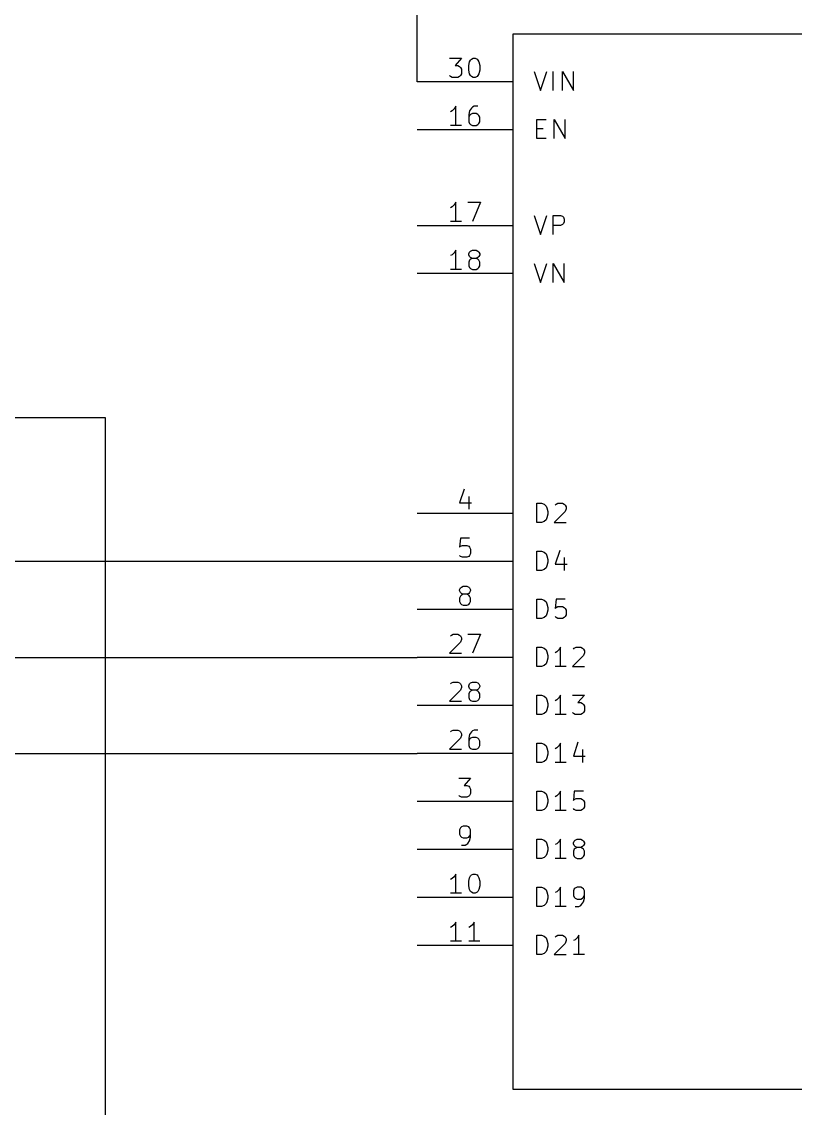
# Model space of a CAD drawing. Extents: x 0.4 to 16.1, y -11.3 to -0.4.
# Drawn here: x 11.176 to 12.788, y -7.039 to -4.775 of the extents above; entities that cross this region are included whole.
import ezdxf

# ---------------------------------------------------------------- set-up
doc = ezdxf.new("R2010")
doc.units = 0
doc.header["$MEASUREMENT"] = 0
for name, color, linetype in [('CYAN2', 4, 'CONTINUOUS'), ('GRAY3', 9, 'CONTINUOUS'), ('LYELLOW', 51, 'CONTINUOUS'), ('MAGENTA4', 6, 'CONTINUOUS'), ('ORANGE3', 32, 'CONTINUOUS'), ('RED2', 1, 'CONTINUOUS'), ('RED3', 11, 'CONTINUOUS'), ('YELLOW3', 2, 'CONTINUOUS')]:
    doc.layers.add(name, color=color, linetype=linetype)

msp = doc.modelspace()

# ---------------------------------------------------------------- linework, layer by layer
at = {"layer": 'CYAN2', "linetype": 'CONTINUOUS'}
for p, q in [((12.2438, -4.8785), (12.2571, -4.9185)), ((12.2571, -4.9185), (12.2705, -4.8785)), ((12.2838, -4.9185), (12.2838, -4.8785)), ((12.3029, -4.9185), (12.3029, -4.8785)), ((12.3029, -4.8785), (12.3257, -4.9185)), ((12.3257, -4.9185), (12.3257, -4.8785)), ((12.2495, -5.0185), (12.2495, -4.9785)), ((12.2495, -4.9785), (12.2686, -4.9785)), ((12.2857, -5.0185), (12.2857, -4.9785)), ((12.2857, -4.9785), (12.3086, -5.0185)), ((12.3086, -5.0185), (12.3086, -4.9785)), ((12.2495, -4.9976), (12.2629, -4.9976)), ((12.2686, -5.0185), (12.2495, -5.0185)), ((12.2438, -5.1785), (12.2571, -5.2185)), ((12.2571, -5.2185), (12.2705, -5.1785)), ((12.2838, -5.2185), (12.2838, -5.1785)), ((12.2838, -5.1785), (12.299, -5.1785)), ((12.299, -5.1785), (12.3029, -5.1804)), ((12.3029, -5.1804), (12.3048, -5.1823)), ((12.3048, -5.1823), (12.3067, -5.1861)), ((12.299, -5.1995), (12.2838, -5.1995)), ((12.3029, -5.1976), (12.299, -5.1995)), ((12.3048, -5.1956), (12.3029, -5.1976)), ((12.3067, -5.1918), (12.3048, -5.1956)), ((12.3067, -5.1861), (12.3067, -5.1918)), ((12.2438, -5.2785), (12.2571, -5.3185)), ((12.2571, -5.3185), (12.2705, -5.2785)), ((12.2838, -5.3185), (12.2838, -5.2785)), ((12.2838, -5.2785), (12.3067, -5.3185)), ((12.3067, -5.3185), (12.3067, -5.2785)), ((12.2495, -5.8185), (12.2495, -5.7785)), ((12.2495, -5.7785), (12.259, -5.7785)), ((12.259, -5.7785), (12.2648, -5.7804)), ((12.2648, -5.7804), (12.2686, -5.7842)), ((12.2686, -5.7842), (12.2705, -5.788)), ((12.2705, -5.788), (12.2724, -5.7956)), ((12.2724, -5.7956), (12.2724, -5.8014)), ((12.3086, -5.7956), (12.2857, -5.8185)), ((12.2876, -5.7823), (12.2895, -5.7804)), ((12.2895, -5.7804), (12.2933, -5.7785)), ((12.2933, -5.7785), (12.3029, -5.7785)), ((12.3029, -5.7785), (12.3067, -5.7804)), ((12.3067, -5.7804), (12.3086, -5.7823)), ((12.3086, -5.7823), (12.3105, -5.7861)), ((12.3105, -5.7899), (12.3086, -5.7956)), ((12.3105, -5.7861), (12.3105, -5.7899)), ((12.259, -5.8185), (12.2495, -5.8185)), ((12.2648, -5.8166), (12.259, -5.8185)), ((12.2686, -5.8128), (12.2648, -5.8166)), ((12.2705, -5.809), (12.2686, -5.8128)), ((12.2724, -5.8014), (12.2705, -5.809)), ((12.2857, -5.8185), (12.3105, -5.8185)), ((12.2495, -5.9185), (12.2495, -5.8785)), ((12.2495, -5.8785), (12.259, -5.8785)), ((12.259, -5.8785), (12.2648, -5.8804)), ((12.2648, -5.8804), (12.2686, -5.8842)), ((12.2686, -5.8842), (12.2705, -5.888)), ((12.2971, -5.8766), (12.2876, -5.9052)), ((12.2705, -5.909), (12.2686, -5.9128)), ((12.2705, -5.888), (12.2724, -5.8956)), ((12.2724, -5.9014), (12.2705, -5.909)), ((12.2724, -5.8956), (12.2724, -5.9014)), ((12.2876, -5.9052), (12.3124, -5.9052)), ((12.3067, -5.8918), (12.3067, -5.9185)), ((12.259, -5.9185), (12.2495, -5.9185)), ((12.2648, -5.9166), (12.259, -5.9185)), ((12.2686, -5.9128), (12.2648, -5.9166)), ((12.2495, -6.0185), (12.2495, -5.9785)), ((12.2495, -5.9785), (12.259, -5.9785)), ((12.259, -5.9785), (12.2648, -5.9804)), ((12.2648, -5.9804), (12.2686, -5.9842)), ((12.2686, -5.9842), (12.2705, -5.988)), ((12.2705, -5.988), (12.2724, -5.9956)), ((12.2724, -5.9956), (12.2724, -6.0014)), ((12.2895, -5.9785), (12.2876, -5.9976)), ((12.2876, -5.9976), (12.2895, -5.9956)), ((12.3086, -5.9785), (12.2895, -5.9785)), ((12.2895, -5.9956), (12.2933, -5.9937)), ((12.2933, -5.9937), (12.3029, -5.9937)), ((12.3029, -5.9937), (12.3067, -5.9956)), ((12.3067, -5.9956), (12.3086, -5.9976)), ((12.3086, -5.9976), (12.3105, -6.0014)), ((12.259, -6.0185), (12.2495, -6.0185)), ((12.2648, -6.0166), (12.259, -6.0185)), ((12.2686, -6.0128), (12.2648, -6.0166)), ((12.2705, -6.009), (12.2686, -6.0128)), ((12.2724, -6.0014), (12.2705, -6.009)), ((12.2895, -6.0166), (12.2876, -6.0147)), ((12.2933, -6.0185), (12.2895, -6.0166)), ((12.3029, -6.0185), (12.2933, -6.0185)), ((12.3067, -6.0166), (12.3029, -6.0185)), ((12.3086, -6.0147), (12.3067, -6.0166)), ((12.3105, -6.0109), (12.3086, -6.0147)), ((12.3105, -6.0014), (12.3105, -6.0109)), ((12.2495, -6.1185), (12.2495, -6.0785)), ((12.2495, -6.0785), (12.259, -6.0785)), ((12.259, -6.0785), (12.2648, -6.0804)), ((12.2648, -6.0804), (12.2686, -6.0842)), ((12.2686, -6.0842), (12.2705, -6.088)), ((12.2705, -6.088), (12.2724, -6.0956)), ((12.2914, -6.088), (12.2876, -6.0899)), ((12.2952, -6.0842), (12.2914, -6.088)), ((12.299, -6.0785), (12.2952, -6.0842)), ((12.299, -6.1185), (12.299, -6.0785)), ((12.3257, -6.0823), (12.3276, -6.0804)), ((12.3276, -6.0804), (12.3314, -6.0785)), ((12.3314, -6.0785), (12.3409, -6.0785)), ((12.3409, -6.0785), (12.3448, -6.0804)), ((12.3448, -6.0804), (12.3467, -6.0823)), ((12.3467, -6.0823), (12.3486, -6.0861)), ((12.3486, -6.0899), (12.3467, -6.0956)), ((12.3486, -6.0861), (12.3486, -6.0899)), ((12.2686, -6.1128), (12.2648, -6.1166)), ((12.2705, -6.109), (12.2686, -6.1128)), ((12.2724, -6.1014), (12.2705, -6.109)), ((12.2724, -6.0956), (12.2724, -6.1014)), ((12.3467, -6.0956), (12.3238, -6.1185)), ((12.259, -6.1185), (12.2495, -6.1185)), ((12.2648, -6.1166), (12.259, -6.1185)), ((12.3105, -6.1185), (12.2876, -6.1185)), ((12.3238, -6.1185), (12.3486, -6.1185)), ((12.2495, -6.2185), (12.2495, -6.1785)), ((12.2495, -6.1785), (12.259, -6.1785)), ((12.259, -6.1785), (12.2648, -6.1804)), ((12.2648, -6.1804), (12.2686, -6.1842)), ((12.299, -6.1785), (12.2952, -6.1842)), ((12.299, -6.2185), (12.299, -6.1785)), ((12.3238, -6.1785), (12.3486, -6.1785)), ((12.3486, -6.1785), (12.3352, -6.1937)), ((12.2686, -6.1842), (12.2705, -6.188)), ((12.2705, -6.188), (12.2724, -6.1956)), ((12.2724, -6.2014), (12.2705, -6.209)), ((12.2724, -6.1956), (12.2724, -6.2014)), ((12.2914, -6.188), (12.2876, -6.1899)), ((12.2952, -6.1842), (12.2914, -6.188)), ((12.3352, -6.1937), (12.3409, -6.1937)), ((12.3409, -6.1937), (12.3448, -6.1956)), ((12.3448, -6.1956), (12.3467, -6.1976)), ((12.3467, -6.1976), (12.3486, -6.2014)), ((12.3486, -6.2014), (12.3486, -6.2109)), ((12.259, -6.2185), (12.2495, -6.2185)), ((12.2648, -6.2166), (12.259, -6.2185)), ((12.2686, -6.2128), (12.2648, -6.2166)), ((12.2705, -6.209), (12.2686, -6.2128)), ((12.3105, -6.2185), (12.2876, -6.2185)), ((12.3257, -6.2166), (12.3238, -6.2147)), ((12.3295, -6.2185), (12.3257, -6.2166)), ((12.3409, -6.2185), (12.3295, -6.2185)), ((12.3448, -6.2166), (12.3409, -6.2185)), ((12.3467, -6.2147), (12.3448, -6.2166)), ((12.3486, -6.2109), (12.3467, -6.2147)), ((12.2495, -6.3185), (12.2495, -6.2785)), ((12.2495, -6.2785), (12.259, -6.2785)), ((12.259, -6.2785), (12.2648, -6.2804)), ((12.2648, -6.2804), (12.2686, -6.2842)), ((12.2686, -6.2842), (12.2705, -6.288)), ((12.2705, -6.288), (12.2724, -6.2956)), ((12.2914, -6.288), (12.2876, -6.2899)), ((12.2952, -6.2842), (12.2914, -6.288)), ((12.299, -6.2785), (12.2952, -6.2842)), ((12.299, -6.3185), (12.299, -6.2785)), ((12.3352, -6.2766), (12.3257, -6.3052)), ((12.3448, -6.2918), (12.3448, -6.3185)), ((12.2648, -6.3166), (12.259, -6.3185)), ((12.2686, -6.3128), (12.2648, -6.3166)), ((12.2705, -6.309), (12.2686, -6.3128)), ((12.2724, -6.3014), (12.2705, -6.309)), ((12.2724, -6.2956), (12.2724, -6.3014)), ((12.3257, -6.3052), (12.3505, -6.3052)), ((12.259, -6.3185), (12.2495, -6.3185)), ((12.3105, -6.3185), (12.2876, -6.3185)), ((12.2495, -6.4185), (12.2495, -6.3785)), ((12.2495, -6.3785), (12.259, -6.3785)), ((12.259, -6.3785), (12.2648, -6.3804)), ((12.2648, -6.3804), (12.2686, -6.3842)), ((12.2686, -6.3842), (12.2705, -6.388)), ((12.2952, -6.3842), (12.2914, -6.388)), ((12.299, -6.3785), (12.2952, -6.3842)), ((12.299, -6.4185), (12.299, -6.3785)), ((12.3276, -6.3785), (12.3257, -6.3976)), ((12.3467, -6.3785), (12.3276, -6.3785)), ((12.2705, -6.388), (12.2724, -6.3956)), ((12.2724, -6.4014), (12.2705, -6.409)), ((12.2724, -6.3956), (12.2724, -6.4014)), ((12.2914, -6.388), (12.2876, -6.3899)), ((12.3257, -6.3976), (12.3276, -6.3956)), ((12.3276, -6.3956), (12.3314, -6.3937)), ((12.3314, -6.3937), (12.3409, -6.3937)), ((12.3409, -6.3937), (12.3448, -6.3956)), ((12.3448, -6.3956), (12.3467, -6.3976)), ((12.3467, -6.3976), (12.3486, -6.4014)), ((12.3486, -6.4014), (12.3486, -6.4109)), ((12.259, -6.4185), (12.2495, -6.4185)), ((12.2648, -6.4166), (12.259, -6.4185)), ((12.2686, -6.4128), (12.2648, -6.4166)), ((12.2705, -6.409), (12.2686, -6.4128)), ((12.3105, -6.4185), (12.2876, -6.4185)), ((12.3276, -6.4166), (12.3257, -6.4147)), ((12.3314, -6.4185), (12.3276, -6.4166)), ((12.3409, -6.4185), (12.3314, -6.4185)), ((12.3448, -6.4166), (12.3409, -6.4185)), ((12.3467, -6.4147), (12.3448, -6.4166)), ((12.3486, -6.4109), (12.3467, -6.4147)), ((12.2495, -6.5185), (12.2495, -6.4785)), ((12.2495, -6.4785), (12.259, -6.4785)), ((12.259, -6.4785), (12.2648, -6.4804)), ((12.2648, -6.4804), (12.2686, -6.4842)), ((12.2686, -6.4842), (12.2705, -6.488)), ((12.2705, -6.488), (12.2724, -6.4956)), ((12.2724, -6.4956), (12.2724, -6.5014)), ((12.2914, -6.488), (12.2876, -6.4899)), ((12.2952, -6.4842), (12.2914, -6.488)), ((12.299, -6.4785), (12.2952, -6.4842)), ((12.299, -6.5185), (12.299, -6.4785)), ((12.3257, -6.4861), (12.3276, -6.4823)), ((12.3257, -6.488), (12.3257, -6.4861)), ((12.3276, -6.4918), (12.3257, -6.488)), ((12.3276, -6.4823), (12.3295, -6.4804)), ((12.3295, -6.4937), (12.3276, -6.4918)), ((12.3295, -6.4976), (12.3276, -6.4995)), ((12.3295, -6.4804), (12.3333, -6.4785)), ((12.3333, -6.4956), (12.3295, -6.4937)), ((12.3333, -6.4956), (12.3295, -6.4976)), ((12.3333, -6.4785), (12.3409, -6.4785)), ((12.3409, -6.4956), (12.3333, -6.4956)), ((12.3409, -6.4785), (12.3448, -6.4804)), ((12.3448, -6.4937), (12.3409, -6.4956)), ((12.3448, -6.4976), (12.3409, -6.4956)), ((12.3448, -6.4804), (12.3467, -6.4823)), ((12.3467, -6.4918), (12.3448, -6.4937)), ((12.3467, -6.4995), (12.3448, -6.4976)), ((12.3467, -6.4823), (12.3486, -6.4861)), ((12.3486, -6.488), (12.3467, -6.4918)), ((12.3486, -6.4861), (12.3486, -6.488)), ((12.259, -6.5185), (12.2495, -6.5185)), ((12.2648, -6.5166), (12.259, -6.5185)), ((12.2686, -6.5128), (12.2648, -6.5166)), ((12.2705, -6.509), (12.2686, -6.5128)), ((12.2724, -6.5014), (12.2705, -6.509)), ((12.3105, -6.5185), (12.2876, -6.5185)), ((12.3276, -6.4995), (12.3257, -6.5033)), ((12.3257, -6.5033), (12.3257, -6.5109)), ((12.3257, -6.5109), (12.3276, -6.5147)), ((12.3276, -6.5147), (12.3295, -6.5166)), ((12.3295, -6.5166), (12.3333, -6.5185)), ((12.3333, -6.5185), (12.3409, -6.5185)), ((12.3409, -6.5185), (12.3448, -6.5166)), ((12.3448, -6.5166), (12.3467, -6.5147)), ((12.3486, -6.5033), (12.3467, -6.4995)), ((12.3467, -6.5147), (12.3486, -6.5109)), ((12.3486, -6.5109), (12.3486, -6.5033)), ((12.2495, -6.6185), (12.2495, -6.5785)), ((12.2495, -6.5785), (12.259, -6.5785)), ((12.259, -6.5785), (12.2648, -6.5804)), ((12.2648, -6.5804), (12.2686, -6.5842)), ((12.2686, -6.5842), (12.2705, -6.588)), ((12.2705, -6.588), (12.2724, -6.5956)), ((12.2914, -6.588), (12.2876, -6.5899)), ((12.2952, -6.5842), (12.2914, -6.588)), ((12.299, -6.5785), (12.2952, -6.5842)), ((12.299, -6.6185), (12.299, -6.5785)), ((12.3276, -6.5823), (12.3257, -6.5861)), ((12.3257, -6.5861), (12.3257, -6.5956)), ((12.3295, -6.5804), (12.3276, -6.5823)), ((12.3333, -6.5785), (12.3295, -6.5804)), ((12.3409, -6.5785), (12.3333, -6.5785)), ((12.3448, -6.5804), (12.3409, -6.5785)), ((12.3467, -6.5823), (12.3448, -6.5804)), ((12.3486, -6.5861), (12.3467, -6.5823)), ((12.3486, -6.6014), (12.3486, -6.5861)), ((12.2705, -6.609), (12.2686, -6.6128)), ((12.2724, -6.6014), (12.2705, -6.609)), ((12.2724, -6.5956), (12.2724, -6.6014)), ((12.3257, -6.5956), (12.3276, -6.5995)), ((12.3276, -6.5995), (12.3295, -6.6014)), ((12.3295, -6.6014), (12.3333, -6.6033)), ((12.3333, -6.6033), (12.3409, -6.6033)), ((12.3409, -6.6033), (12.3448, -6.6014)), ((12.3429, -6.6147), (12.3467, -6.609)), ((12.3448, -6.6014), (12.3467, -6.5995)), ((12.3467, -6.5995), (12.3486, -6.5956)), ((12.3467, -6.609), (12.3486, -6.6014)), ((12.259, -6.6185), (12.2495, -6.6185)), ((12.2648, -6.6166), (12.259, -6.6185)), ((12.2686, -6.6128), (12.2648, -6.6166)), ((12.3105, -6.6185), (12.2876, -6.6185)), ((12.3295, -6.6185), (12.3371, -6.6185)), ((12.3371, -6.6185), (12.3409, -6.6166)), ((12.3409, -6.6166), (12.3429, -6.6147)), ((12.2495, -6.7185), (12.2495, -6.6785)), ((12.2495, -6.6785), (12.259, -6.6785)), ((12.259, -6.6785), (12.2648, -6.6804)), ((12.2895, -6.6804), (12.2933, -6.6785)), ((12.2933, -6.6785), (12.3029, -6.6785)), ((12.3029, -6.6785), (12.3067, -6.6804)), ((12.3371, -6.6785), (12.3333, -6.6842)), ((12.3371, -6.7185), (12.3371, -6.6785)), ((12.2648, -6.6804), (12.2686, -6.6842)), ((12.2686, -6.6842), (12.2705, -6.688)), ((12.2705, -6.688), (12.2724, -6.6956)), ((12.2724, -6.7014), (12.2705, -6.709)), ((12.2724, -6.6956), (12.2724, -6.7014)), ((12.3086, -6.6956), (12.2857, -6.7185)), ((12.2876, -6.6823), (12.2895, -6.6804)), ((12.3067, -6.6804), (12.3086, -6.6823)), ((12.3086, -6.6823), (12.3105, -6.6861)), ((12.3105, -6.6899), (12.3086, -6.6956)), ((12.3105, -6.6861), (12.3105, -6.6899)), ((12.3295, -6.688), (12.3257, -6.6899)), ((12.3333, -6.6842), (12.3295, -6.688)), ((12.259, -6.7185), (12.2495, -6.7185)), ((12.2648, -6.7166), (12.259, -6.7185)), ((12.2686, -6.7128), (12.2648, -6.7166)), ((12.2705, -6.709), (12.2686, -6.7128)), ((12.2857, -6.7185), (12.3105, -6.7185)), ((12.3486, -6.7185), (12.3257, -6.7185))]:
    msp.add_line(p, q, dxfattribs=at)
at = {"layer": 'GRAY3', "linetype": 'CONTINUOUS'}
for p, q in [((9.85, -5.6), (11.35, -5.6)), ((11.35, -5.6), (11.35, -7.6)), ((12, -5.9), (10.9, -5.9))]:
    msp.add_line(p, q, dxfattribs=at)
at = {"layer": 'LYELLOW', "linetype": 'CONTINUOUS'}
for p, q in [((12.2, -7), (12.2, -4.8)), ((12.2, -4.8), (13, -4.8)), ((13, -7), (12.2, -7))]:
    msp.add_line(p, q, dxfattribs=at)
at = {"layer": 'MAGENTA4', "linetype": 'CONTINUOUS'}
msp.add_line((11.1, -6.1), (12, -6.1), dxfattribs=at)
at = {"layer": 'ORANGE3', "linetype": 'CONTINUOUS'}
msp.add_line((12, -4.9), (12, -2.5), dxfattribs=at)
at = {"layer": 'RED2', "linetype": 'CONTINUOUS'}
for p, q in [((12.2, -7), (12.2, -4.8)), ((12.2, -4.8), (13, -4.8)), ((12.2, -4.9), (12, -4.9)), ((12.2, -5), (12, -5)), ((12.2, -5.2), (12, -5.2)), ((12.2, -5.3), (12, -5.3)), ((12.2, -5.8), (12, -5.8)), ((12.2, -5.9), (12, -5.9)), ((12.2, -6), (12, -6)), ((12.2, -6.1), (12, -6.1)), ((12.2, -6.2), (12, -6.2)), ((12.2, -6.3), (12, -6.3)), ((12.2, -6.4), (12, -6.4)), ((12.2, -6.5), (12, -6.5)), ((12.2, -6.6), (12, -6.6)), ((12.2, -6.7), (12, -6.7)), ((13, -7), (12.2, -7))]:
    msp.add_line(p, q, dxfattribs=at)
at = {"layer": 'RED3', "linetype": 'CONTINUOUS'}
for p, q in [((12.0676, -4.8511), (12.0924, -4.8511)), ((12.0924, -4.8511), (12.079, -4.8663)), ((12.079, -4.8663), (12.0848, -4.8663)), ((12.0848, -4.8663), (12.0886, -4.8682)), ((12.1076, -4.8663), (12.1095, -4.8587)), ((12.1076, -4.8759), (12.1076, -4.8663)), ((12.1095, -4.8587), (12.1114, -4.8549)), ((12.1114, -4.8549), (12.1133, -4.853)), ((12.1133, -4.853), (12.1171, -4.8511)), ((12.1171, -4.8511), (12.1209, -4.8511)), ((12.1209, -4.8511), (12.1248, -4.853)), ((12.1248, -4.853), (12.1267, -4.8549)), ((12.1267, -4.8549), (12.1286, -4.8587)), ((12.1286, -4.8587), (12.1305, -4.8663)), ((12.1305, -4.8663), (12.1305, -4.8759)), ((12.0695, -4.8892), (12.0676, -4.8873)), ((12.0733, -4.8911), (12.0695, -4.8892)), ((12.0886, -4.8892), (12.0848, -4.8911)), ((12.0886, -4.8682), (12.0905, -4.8701)), ((12.0905, -4.8873), (12.0886, -4.8892)), ((12.0905, -4.8701), (12.0924, -4.874)), ((12.0924, -4.8835), (12.0905, -4.8873)), ((12.0924, -4.874), (12.0924, -4.8835)), ((12.1095, -4.8835), (12.1076, -4.8759)), ((12.1114, -4.8873), (12.1095, -4.8835)), ((12.1133, -4.8892), (12.1114, -4.8873)), ((12.1171, -4.8911), (12.1133, -4.8892)), ((12.1248, -4.8892), (12.1209, -4.8911)), ((12.1267, -4.8873), (12.1248, -4.8892)), ((12.1286, -4.8835), (12.1267, -4.8873)), ((12.1305, -4.8759), (12.1286, -4.8835)), ((12.0848, -4.8911), (12.0733, -4.8911)), ((12.1209, -4.8911), (12.1171, -4.8911)), ((12.0771, -4.9568), (12.0733, -4.9606)), ((12.081, -4.9511), (12.0771, -4.9568)), ((12.081, -4.9911), (12.081, -4.9511)), ((12.1133, -4.9549), (12.1095, -4.9606)), ((12.1152, -4.953), (12.1133, -4.9549)), ((12.119, -4.9511), (12.1152, -4.953)), ((12.1267, -4.9511), (12.119, -4.9511)), ((12.0733, -4.9606), (12.0695, -4.9625)), ((12.1095, -4.9606), (12.1076, -4.9682)), ((12.1076, -4.9682), (12.1076, -4.9835)), ((12.1095, -4.9701), (12.1076, -4.974)), ((12.1114, -4.9682), (12.1095, -4.9701)), ((12.1152, -4.9663), (12.1114, -4.9682)), ((12.1229, -4.9663), (12.1152, -4.9663)), ((12.1267, -4.9682), (12.1229, -4.9663)), ((12.1286, -4.9701), (12.1267, -4.9682)), ((12.1305, -4.974), (12.1286, -4.9701)), ((12.1305, -4.9835), (12.1305, -4.974)), ((12.0924, -4.9911), (12.0695, -4.9911)), ((12.1076, -4.9835), (12.1095, -4.9873)), ((12.1095, -4.9873), (12.1114, -4.9892)), ((12.1114, -4.9892), (12.1152, -4.9911)), ((12.1152, -4.9911), (12.1229, -4.9911)), ((12.1229, -4.9911), (12.1267, -4.9892)), ((12.1267, -4.9892), (12.1286, -4.9873)), ((12.1286, -4.9873), (12.1305, -4.9835)), ((12.0733, -5.1606), (12.0695, -5.1625)), ((12.0771, -5.1568), (12.0733, -5.1606)), ((12.081, -5.1511), (12.0771, -5.1568)), ((12.081, -5.1911), (12.081, -5.1511)), ((12.1057, -5.1511), (12.1324, -5.1511)), ((12.1324, -5.1511), (12.1152, -5.1911)), ((12.0924, -5.1911), (12.0695, -5.1911)), ((12.081, -5.2511), (12.0771, -5.2568)), ((12.081, -5.2911), (12.081, -5.2511)), ((12.1095, -5.2549), (12.1114, -5.253)), ((12.1114, -5.253), (12.1152, -5.2511)), ((12.1152, -5.2511), (12.1229, -5.2511)), ((12.1229, -5.2511), (12.1267, -5.253)), ((12.1267, -5.253), (12.1286, -5.2549)), ((12.0733, -5.2606), (12.0695, -5.2625)), ((12.0771, -5.2568), (12.0733, -5.2606)), ((12.1076, -5.2587), (12.1095, -5.2549)), ((12.1076, -5.2606), (12.1076, -5.2587)), ((12.1095, -5.2644), (12.1076, -5.2606)), ((12.1095, -5.2721), (12.1076, -5.2759)), ((12.1114, -5.2663), (12.1095, -5.2644)), ((12.1114, -5.2701), (12.1095, -5.2721)), ((12.1152, -5.2682), (12.1114, -5.2663)), ((12.1152, -5.2682), (12.1114, -5.2701)), ((12.1229, -5.2682), (12.1152, -5.2682)), ((12.1267, -5.2663), (12.1229, -5.2682)), ((12.1267, -5.2701), (12.1229, -5.2682)), ((12.1286, -5.2644), (12.1267, -5.2663)), ((12.1286, -5.2721), (12.1267, -5.2701)), ((12.1286, -5.2549), (12.1305, -5.2587)), ((12.1305, -5.2606), (12.1286, -5.2644)), ((12.1305, -5.2759), (12.1286, -5.2721)), ((12.1305, -5.2587), (12.1305, -5.2606)), ((12.0924, -5.2911), (12.0695, -5.2911)), ((12.1076, -5.2759), (12.1076, -5.2835)), ((12.1076, -5.2835), (12.1095, -5.2873)), ((12.1095, -5.2873), (12.1114, -5.2892)), ((12.1114, -5.2892), (12.1152, -5.2911)), ((12.1152, -5.2911), (12.1229, -5.2911)), ((12.1229, -5.2911), (12.1267, -5.2892)), ((12.1267, -5.2892), (12.1286, -5.2873)), ((12.1286, -5.2873), (12.1305, -5.2835)), ((12.1305, -5.2835), (12.1305, -5.2759)), ((12.0981, -5.7492), (12.0886, -5.7778)), ((12.1076, -5.7644), (12.1076, -5.7911)), ((12.0886, -5.7778), (12.1133, -5.7778)), ((12.0905, -5.8511), (12.0886, -5.8701)), ((12.1095, -5.8511), (12.0905, -5.8511)), ((12.0886, -5.8701), (12.0905, -5.8682)), ((12.0905, -5.8682), (12.0943, -5.8663)), ((12.0943, -5.8663), (12.1038, -5.8663)), ((12.1038, -5.8663), (12.1076, -5.8682)), ((12.1076, -5.8682), (12.1095, -5.8701)), ((12.1095, -5.8701), (12.1114, -5.874)), ((12.1114, -5.8835), (12.1095, -5.8873)), ((12.1114, -5.874), (12.1114, -5.8835)), ((12.0905, -5.8892), (12.0886, -5.8873)), ((12.0943, -5.8911), (12.0905, -5.8892)), ((12.1038, -5.8911), (12.0943, -5.8911)), ((12.1076, -5.8892), (12.1038, -5.8911)), ((12.1095, -5.8873), (12.1076, -5.8892)), ((12.0886, -5.9587), (12.0905, -5.9549)), ((12.0905, -5.9549), (12.0924, -5.953)), ((12.0924, -5.953), (12.0962, -5.9511)), ((12.0962, -5.9511), (12.1038, -5.9511)), ((12.1038, -5.9511), (12.1076, -5.953)), ((12.1076, -5.953), (12.1095, -5.9549)), ((12.1095, -5.9549), (12.1114, -5.9587)), ((12.0886, -5.9606), (12.0886, -5.9587)), ((12.0905, -5.9644), (12.0886, -5.9606)), ((12.0905, -5.9721), (12.0886, -5.9759)), ((12.0886, -5.9759), (12.0886, -5.9835)), ((12.0924, -5.9663), (12.0905, -5.9644)), ((12.0924, -5.9701), (12.0905, -5.9721)), ((12.0962, -5.9682), (12.0924, -5.9663)), ((12.0962, -5.9682), (12.0924, -5.9701)), ((12.1038, -5.9682), (12.0962, -5.9682)), ((12.1076, -5.9663), (12.1038, -5.9682)), ((12.1076, -5.9701), (12.1038, -5.9682)), ((12.1095, -5.9644), (12.1076, -5.9663)), ((12.1095, -5.9721), (12.1076, -5.9701)), ((12.1114, -5.9606), (12.1095, -5.9644)), ((12.1114, -5.9759), (12.1095, -5.9721)), ((12.1114, -5.9587), (12.1114, -5.9606)), ((12.1114, -5.9835), (12.1114, -5.9759)), ((12.0886, -5.9835), (12.0905, -5.9873)), ((12.0905, -5.9873), (12.0924, -5.9892)), ((12.0924, -5.9892), (12.0962, -5.9911)), ((12.0962, -5.9911), (12.1038, -5.9911)), ((12.1038, -5.9911), (12.1076, -5.9892)), ((12.1076, -5.9892), (12.1095, -5.9873)), ((12.1095, -5.9873), (12.1114, -5.9835)), ((12.0695, -6.0549), (12.0714, -6.053)), ((12.0714, -6.053), (12.0752, -6.0511)), ((12.0752, -6.0511), (12.0848, -6.0511)), ((12.0848, -6.0511), (12.0886, -6.053)), ((12.0886, -6.053), (12.0905, -6.0549)), ((12.0905, -6.0549), (12.0924, -6.0587)), ((12.0924, -6.0625), (12.0905, -6.0682)), ((12.0924, -6.0587), (12.0924, -6.0625)), ((12.1057, -6.0511), (12.1324, -6.0511)), ((12.1324, -6.0511), (12.1152, -6.0911)), ((12.0905, -6.0682), (12.0676, -6.0911)), ((12.0676, -6.0911), (12.0924, -6.0911)), ((12.0695, -6.1549), (12.0714, -6.153)), ((12.0714, -6.153), (12.0752, -6.1511)), ((12.0752, -6.1511), (12.0848, -6.1511)), ((12.0848, -6.1511), (12.0886, -6.153)), ((12.0886, -6.153), (12.0905, -6.1549)), ((12.0905, -6.1549), (12.0924, -6.1587)), ((12.0924, -6.1587), (12.0924, -6.1625)), ((12.1076, -6.1587), (12.1095, -6.1549)), ((12.1076, -6.1606), (12.1076, -6.1587)), ((12.1095, -6.1549), (12.1114, -6.153)), ((12.1114, -6.153), (12.1152, -6.1511)), ((12.1152, -6.1511), (12.1229, -6.1511)), ((12.1229, -6.1511), (12.1267, -6.153)), ((12.1267, -6.153), (12.1286, -6.1549)), ((12.1286, -6.1549), (12.1305, -6.1587)), ((12.1305, -6.1587), (12.1305, -6.1606)), ((12.0905, -6.1682), (12.0676, -6.1911)), ((12.0924, -6.1625), (12.0905, -6.1682)), ((12.1095, -6.1644), (12.1076, -6.1606)), ((12.1095, -6.1721), (12.1076, -6.1759)), ((12.1076, -6.1759), (12.1076, -6.1835)), ((12.1114, -6.1663), (12.1095, -6.1644)), ((12.1114, -6.1701), (12.1095, -6.1721)), ((12.1152, -6.1682), (12.1114, -6.1663)), ((12.1152, -6.1682), (12.1114, -6.1701)), ((12.1229, -6.1682), (12.1152, -6.1682)), ((12.1267, -6.1663), (12.1229, -6.1682)), ((12.1267, -6.1701), (12.1229, -6.1682)), ((12.1286, -6.1644), (12.1267, -6.1663)), ((12.1286, -6.1721), (12.1267, -6.1701)), ((12.1305, -6.1606), (12.1286, -6.1644)), ((12.1305, -6.1759), (12.1286, -6.1721)), ((12.1305, -6.1835), (12.1305, -6.1759)), ((12.0676, -6.1911), (12.0924, -6.1911)), ((12.1076, -6.1835), (12.1095, -6.1873)), ((12.1095, -6.1873), (12.1114, -6.1892)), ((12.1114, -6.1892), (12.1152, -6.1911)), ((12.1152, -6.1911), (12.1229, -6.1911)), ((12.1229, -6.1911), (12.1267, -6.1892)), ((12.1267, -6.1892), (12.1286, -6.1873)), ((12.1286, -6.1873), (12.1305, -6.1835)), ((12.0905, -6.2682), (12.0676, -6.2911)), ((12.0695, -6.2549), (12.0714, -6.253)), ((12.0714, -6.253), (12.0752, -6.2511)), ((12.0752, -6.2511), (12.0848, -6.2511)), ((12.0848, -6.2511), (12.0886, -6.253)), ((12.0886, -6.253), (12.0905, -6.2549)), ((12.0905, -6.2549), (12.0924, -6.2587)), ((12.0924, -6.2625), (12.0905, -6.2682)), ((12.0924, -6.2587), (12.0924, -6.2625)), ((12.1095, -6.2606), (12.1076, -6.2682)), ((12.1076, -6.2682), (12.1076, -6.2835)), ((12.1095, -6.2701), (12.1076, -6.274)), ((12.1133, -6.2549), (12.1095, -6.2606)), ((12.1114, -6.2682), (12.1095, -6.2701)), ((12.1152, -6.2663), (12.1114, -6.2682)), ((12.1152, -6.253), (12.1133, -6.2549)), ((12.119, -6.2511), (12.1152, -6.253)), ((12.1229, -6.2663), (12.1152, -6.2663)), ((12.1267, -6.2511), (12.119, -6.2511)), ((12.1267, -6.2682), (12.1229, -6.2663)), ((12.1286, -6.2701), (12.1267, -6.2682)), ((12.1305, -6.274), (12.1286, -6.2701)), ((12.0676, -6.2911), (12.0924, -6.2911)), ((12.1076, -6.2835), (12.1095, -6.2873)), ((12.1095, -6.2873), (12.1114, -6.2892)), ((12.1114, -6.2892), (12.1152, -6.2911)), ((12.1152, -6.2911), (12.1229, -6.2911)), ((12.1229, -6.2911), (12.1267, -6.2892)), ((12.1267, -6.2892), (12.1286, -6.2873)), ((12.1286, -6.2873), (12.1305, -6.2835)), ((12.1305, -6.2835), (12.1305, -6.274)), ((12.0867, -6.3511), (12.1114, -6.3511)), ((12.1114, -6.3511), (12.0981, -6.3663)), ((12.0981, -6.3663), (12.1038, -6.3663)), ((12.1038, -6.3663), (12.1076, -6.3682)), ((12.1076, -6.3682), (12.1095, -6.3701)), ((12.1095, -6.3701), (12.1114, -6.374)), ((12.1114, -6.3835), (12.1095, -6.3873)), ((12.1114, -6.374), (12.1114, -6.3835)), ((12.0886, -6.3892), (12.0867, -6.3873)), ((12.0924, -6.3911), (12.0886, -6.3892)), ((12.1038, -6.3911), (12.0924, -6.3911)), ((12.1076, -6.3892), (12.1038, -6.3911)), ((12.1095, -6.3873), (12.1076, -6.3892)), ((12.0924, -6.453), (12.0905, -6.4549)), ((12.0962, -6.4511), (12.0924, -6.453)), ((12.1038, -6.4511), (12.0962, -6.4511)), ((12.1076, -6.453), (12.1038, -6.4511)), ((12.1095, -6.4549), (12.1076, -6.453)), ((12.0905, -6.4549), (12.0886, -6.4587)), ((12.0886, -6.4587), (12.0886, -6.4682)), ((12.0886, -6.4682), (12.0905, -6.4721)), ((12.0905, -6.4721), (12.0924, -6.474)), ((12.0924, -6.474), (12.0962, -6.4759)), ((12.1038, -6.4759), (12.1076, -6.474)), ((12.1076, -6.474), (12.1095, -6.4721)), ((12.1114, -6.4587), (12.1095, -6.4549)), ((12.1095, -6.4721), (12.1114, -6.4682)), ((12.1095, -6.4816), (12.1114, -6.474)), ((12.1114, -6.474), (12.1114, -6.4587)), ((12.0924, -6.4911), (12.1, -6.4911)), ((12.0962, -6.4759), (12.1038, -6.4759)), ((12.1, -6.4911), (12.1038, -6.4892)), ((12.1038, -6.4892), (12.1057, -6.4873)), ((12.1057, -6.4873), (12.1095, -6.4816)), ((12.0733, -6.5606), (12.0695, -6.5625)), ((12.0771, -6.5568), (12.0733, -6.5606)), ((12.081, -6.5511), (12.0771, -6.5568)), ((12.081, -6.5911), (12.081, -6.5511)), ((12.1076, -6.5663), (12.1095, -6.5587)), ((12.1095, -6.5587), (12.1114, -6.5549)), ((12.1114, -6.5549), (12.1133, -6.553)), ((12.1133, -6.553), (12.1171, -6.5511)), ((12.1171, -6.5511), (12.1209, -6.5511)), ((12.1209, -6.5511), (12.1248, -6.553)), ((12.1248, -6.553), (12.1267, -6.5549)), ((12.1267, -6.5549), (12.1286, -6.5587)), ((12.1286, -6.5587), (12.1305, -6.5663)), ((12.1076, -6.5759), (12.1076, -6.5663)), ((12.1095, -6.5835), (12.1076, -6.5759)), ((12.1114, -6.5873), (12.1095, -6.5835)), ((12.1133, -6.5892), (12.1114, -6.5873)), ((12.1267, -6.5873), (12.1248, -6.5892)), ((12.1286, -6.5835), (12.1267, -6.5873)), ((12.1305, -6.5759), (12.1286, -6.5835)), ((12.1305, -6.5663), (12.1305, -6.5759)), ((12.0924, -6.5911), (12.0695, -6.5911)), ((12.1171, -6.5911), (12.1133, -6.5892)), ((12.1209, -6.5911), (12.1171, -6.5911)), ((12.1248, -6.5892), (12.1209, -6.5911)), ((12.0771, -6.6568), (12.0733, -6.6606)), ((12.081, -6.6511), (12.0771, -6.6568)), ((12.081, -6.6911), (12.081, -6.6511)), ((12.1152, -6.6568), (12.1114, -6.6606)), ((12.119, -6.6511), (12.1152, -6.6568)), ((12.119, -6.6911), (12.119, -6.6511)), ((12.0733, -6.6606), (12.0695, -6.6625)), ((12.1114, -6.6606), (12.1076, -6.6625)), ((12.0924, -6.6911), (12.0695, -6.6911)), ((12.1305, -6.6911), (12.1076, -6.6911))]:
    msp.add_line(p, q, dxfattribs=at)
at = {"layer": 'YELLOW3', "linetype": 'CONTINUOUS'}
msp.add_line((8.5, -6.3), (12, -6.3), dxfattribs=at)

doc.saveas('drawing.dxf')
